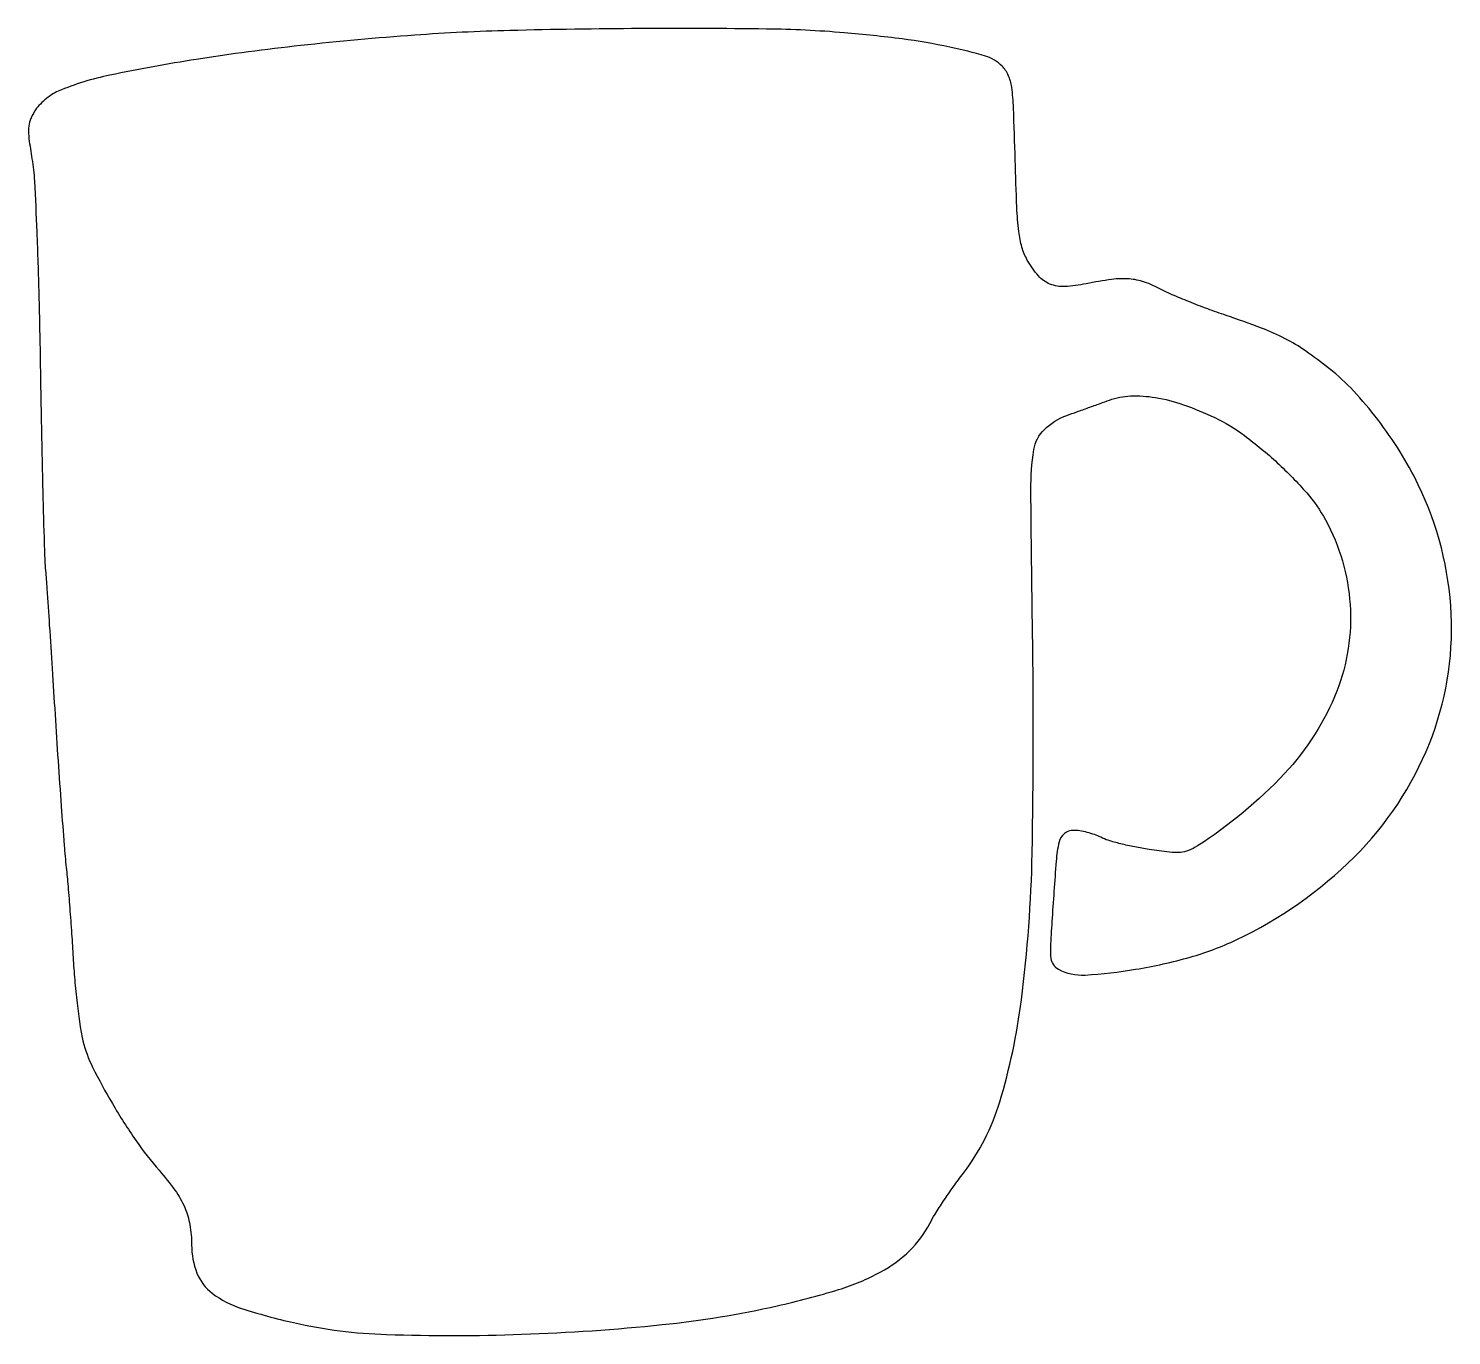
# Model space of a CAD drawing. Extents: x 1 to 308, y 0 to 282.
import ezdxf

# ---------------------------------------------------------------- set-up
doc = ezdxf.new("R2010")
doc.units = 0

msp = doc.modelspace()

# ---------------------------------------------------------------- linework, layer by layer
msp.add_lwpolyline([(84.112903, 280.400543, 0.009089), (59.50927, 278.164147, 0.011719), (37.013834, 275.17138, 0.012181), (18.398698, 271.782838, 0.047876), (7.266769, 268.338103, 0.046416), (5.8616, 267.591229, 0.030336), (4.390566, 266.491485, 0.030469), (3.075826, 265.233012, 0.050032), (2.148891, 264.004435, 0.045926), (1.217231, 262.098154, 0.076974), (0.847748, 260.35747, 0.047121), (0.936822, 258.054563, 0.008354), (1.580751, 253.78066, -0.028265), (2.112483, 248.954427, -0.003246), (2.622973, 238.036806, -0.00372), (3.066346, 224.520766, -0.002465), (3.383333, 209, 0.001072), (3.644984, 194.163357, 0.001404), (3.951224, 180.60625, 0.001028), (4.263175, 169.244363, 0.013216), (4.500837, 165, -0.003507), (4.79354, 161.122951, -0.000507), (5.326923, 153.2125, -0.000575), (5.937431, 143.856756, -0.000492), (6.559523, 134, 0.001311), (7.207321, 123.996843, 0.001394), (7.895017, 114.2, 0.001326), (8.532762, 105.771424, 0.006448), (8.968487, 101, -0.004758), (9.353987, 96.930483, -0.002184), (9.782849, 91.61875, -0.002162), (10.185642, 86.024118, -0.002988), (10.495379, 81, 0.008468), (10.846697, 76.164822, 0.00751), (11.372968, 71.146444, 0.007561), (11.982937, 66.64312, 0.022812), (12.584174, 63.604916, 0.055321), (14.647626, 57.978536, 0.017522), (18.917865, 50.107448, 0.017997), (24.028161, 42.101485, 0.029041), (28.998817, 35.725503, -0.024842), (32.416299, 31.416882, -0.052719), (34.513056, 27.716731, -0.060042), (35.62796, 23.984287, -0.042608), (36, 19.626385, 0.094671), (37.159009, 13.560024, 0.136557), (40.442362, 9.23196, 0.085629), (46.767726, 5.942721, 0.021625), (58, 2.889147, 0.047656), (78.032214, 0.33213, 0.016602), (107.147133, 0.37531, 0.016932), (137.465731, 2.456771, 0.029802), (162.244263, 6.506206, 0.018899), (175.485656, 10.019824, 0.049499), (184.551104, 13.81088, 0.068956), (190.799758, 18.392734, 0.082351), (195.13296, 24.260623, -0.021999), (196.274739, 26.274657, -0.007328), (198.116992, 29.121311, -0.007278), (200.252315, 32.218594, -0.00823), (202.393014, 35.126408, 0.089932), (210.211306, 50.453922, 0.041323), (214.895241, 72.461913, 0.027115), (217.204332, 104.087738, 0.008462), (217.287244, 151.679198, -0.001775), (216.930377, 182.360138, -0.041244), (217.578493, 191.059734, -0.162169), (219.842867, 195.426837, -0.107268), (224.680362, 198.440839, 0.000192), (226.842662, 199.215135, 0.000121), (229.365721, 200.1204, 0.000122), (231.845375, 201.011454, 0.000224), (233.862517, 201.737884, -0.076598), (238.434753, 202.632493, -0.051267), (243.76447, 202.300975, -0.043095), (249.816605, 200.751075, -0.027118), (256.569039, 197.967051, -0.048599), (262.978805, 194.103835, -0.02643), (270.061882, 188.229568, -0.026441), (276.397707, 181.730807, -0.055407), (280.431152, 175.949163, -0.108047), (285.751455, 157.665822, -0.110957), (282.87424, 139.019647, -0.095456), (271.629302, 121.25959, -0.061414), (252.825742, 105.634428, -0.047239), (250.929452, 104.656201, -0.077697), (249.174466, 104.251265, -0.046764), (246.822166, 104.302498, -0.008104), (242.40651, 104.886268, -0.012373), (239.31771, 105.424094, -0.012256), (236.249463, 106.115524, -0.012196), (233.597286, 106.851103, -0.045609), (231.996442, 107.50184, 0.034392), (230.670249, 108.075869, 0.022515), (229.075649, 108.559915, 0.02266), (227.47153, 108.892408, 0.039788), (226.121616, 109, 0.171684), (224.146874, 108.301342, 0.166062), (223.017681, 106.506511, 0.039546), (222.376803, 102.361414, 0.002205), (221.463408, 89.322333, 0.004838), (221.152938, 83.769162, 0.045546), (221.259948, 81.385007, 0.118123), (221.785384, 80.034477, 0.118856), (222.864844, 79.072333, 0.139191), (228.608634, 77.81928, 0.025481), (239.518581, 79.054759, 0.02809), (251.299369, 81.687676, 0.041482), (261.211785, 85.406978, 0.085411), (286.690694, 103.301462, 0.102238), (302.83669, 127.713914, 0.10704), (307.547358, 155.607737, 0.101847), (300.456091, 183.5, 0.026625), (296.52015, 190.616554, 0.023854), (291.713808, 197.550314, 0.024619), (286.485623, 203.719013, 0.036656), (281.287401, 208.515541, 0.016503), (276.122967, 212.352253, 0.032538), (271.742896, 214.983117, 0.028105), (266.659326, 217.251134, 0.009431), (259.00573, 219.998065, -0.007282), (255.052462, 221.39777, -0.006546), (250.997808, 222.960837, -0.006574), (247.397547, 224.458376, -0.020466), (245.030336, 225.596787, 0.038799), (241.395628, 227.183574, 0.064917), (238.134776, 227.859582, 0.052356), (234.346106, 227.746442, 0.017305), (228.85212, 226.808583, -0.038344), (224.228176, 226.218014, -0.10896), (221.042611, 226.753964, -0.11896), (218.542786, 228.540701, -0.050393), (216.157028, 231.934396, -0.058942), (215.006767, 234.69896, -0.0392), (214.330098, 238.068618, -0.019761), (213.909407, 243.296379, -0.003168), (213.556617, 253.533823, 0.002319), (213.190197, 264.718573, 0.025488), (212.794186, 269.189121, 0.067998), (212.069636, 271.756075, 0.093901), (210.724624, 273.729921, 0.123817), (207.155059, 275.864858, 0.02112), (199.424378, 277.842136, 0.019844), (189.215504, 279.578631, 0.011122), (176.695532, 280.917811, 0.01796), (159.939636, 281.729444, 0.004518), (132.607779, 281.823719, 0.004806), (104.603644, 281.398026, 0.011915)], format="xyb", close=True)

doc.saveas('drawing.dxf')
